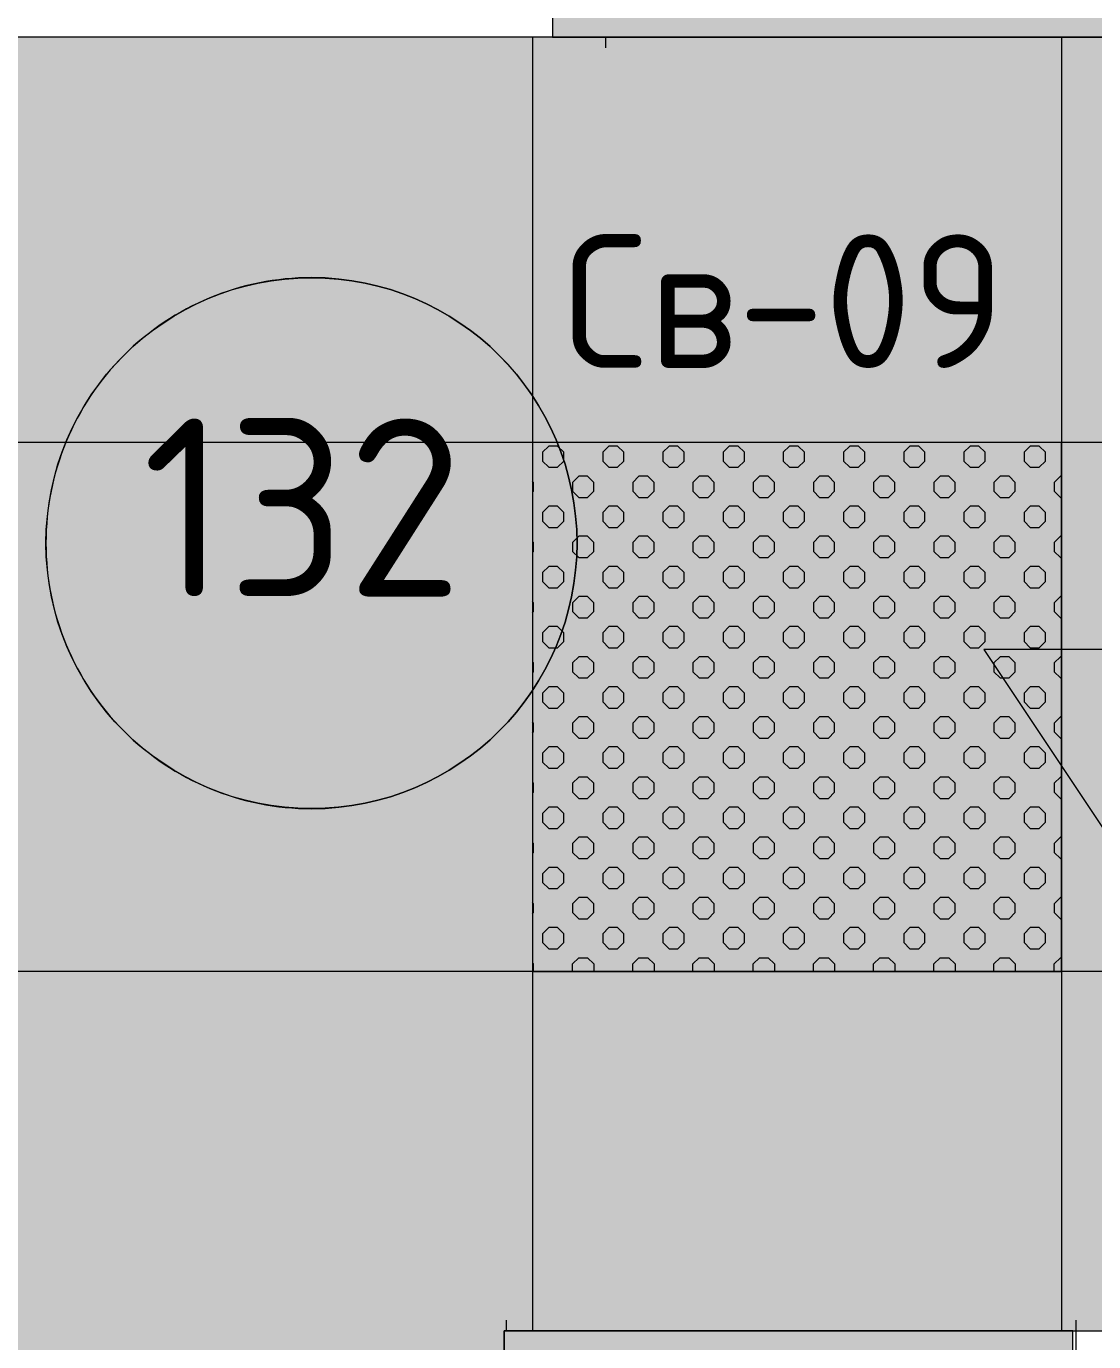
# Model space of a CAD drawing. Header units: millimetres. Extents: x -13069 to 207500, y -71366 to 56785.
# Drawn here: x 165938 to 167149, y 41478 to 42970 of the extents above; entities that cross this region are included whole.
import ezdxf

# ---------------------------------------------------------------- set-up
doc = ezdxf.new("R2010")
doc.units = ezdxf.units.MM
doc.layers.add('PDF _зоны-номер помещения', color=7, linetype='Continuous', true_color=0xffffff)
doc.layers.add('PDF _светильники', color=7, linetype='Continuous', true_color=0xffffff)
for name, color, linetype in [('PDF _Подложка без мебели', 7, 'Continuous'), ('PDF _Потолки - марка', 7, 'Continuous'), ('PDF _Текст', 7, 'Continuous')]:
    doc.layers.add(name, color=color, linetype=linetype)
doc.layers.add('PDF _Потолки', color=7, linetype='Continuous', lineweight=5, true_color=0x535353)
doc.styles.add('PDF GOST Common', font='GOST_Common.ttf')

msp = doc.modelspace()

# ---------------------------------------------------------------- hatches: boundary and pattern name
at = {"layer": 'PDF _Потолки', "true_color": 0xcae6ff, "transparency": 33554559}
msp.add_hatch(color=254, dxfattribs=at).paths.add_polyline_path([(164998.924, 42957.142), (171760.02, 42957.142), (171760.02, 41490.042), (166480.021, 41490.042), (166480.021, 39072.341), (166460.02, 39072.642), (166451.719, 38582.742), (167427.922, 38565.942), (167427.922, 34837.942), (165130.522, 34837.942), (165118.724, 38605.642), (165229.82, 38603.742), (165238.42, 39093.342), (164998.924, 39097.341)])

# ---------------------------------------------------------------- linework, layer by layer
at = {"layer": 'PDF _зоны-номер помещения', "color": 7, "lineweight": 13}
msp.add_lwpolyline([(166261.723, 42684.542, 0.41421723), (165960.52, 42383.341, 0.41421634), (166261.723, 42082.142, 0.41415851), (166562.822, 42383.341, 0.4141594)], format="xyb", close=True, dxfattribs=at)
at = {"layer": 'PDF _зоны-номер помещения', "color": 7, "lineweight": 0}
msp.add_circle((166261.673, 42383.33), 301.149, dxfattribs=at)
at = {"layer": 'PDF _Подложка без мебели', "lineweight": 18}
for points in [[(167241.221, 43107.142), (167241.221, 43123.042), (166535.02, 43123.042), (166535.02, 42957.142), (168934.22, 42957.142), (168934.22, 43107.142), (168849.223, 43107.142), (168849.223, 44937.142)], [(166595.024, 42957.142), (166595.024, 42945.143)], [(168159.123, 39078.942), (166645.921, 39104.542), (166645.921, 41324.142), (167125.022, 41324.142), (167125.022, 41490.042), (166480.021, 41490.042), (166480.021, 39072.341), (166480.021, 39062.342), (166630.021, 39062.342), (166630.021, 39069.842), (166630.021, 41340.042), (166639.024, 41340.042), (167125.022, 41340.042), (167129.124, 41340.042), (167129.124, 41502.043)], [(166482.92, 41490.042), (166482.92, 41502.043)]]:
    msp.add_lwpolyline(points, dxfattribs=at)
at = {"layer": 'PDF _Подложка без мебели', "lineweight": 0, "transparency": 33554559}
for points in [[(166535.02, 42982.142), (168934.22, 42982.142), (166535.02, 42957.142), (168934.22, 42957.142)], [(166480.021, 41490.042), (167125.022, 41490.042), (166480.021, 41465.042), (167125.022, 41465.042)]]:
    msp.add_solid(points, dxfattribs=at)
at = {"layer": 'PDF _Потолки', "color": 7, "lineweight": 13}
msp.add_lwpolyline([(164998.924, 42957.142), (164998.924, 39097.341), (165238.42, 39093.342), (165229.82, 38603.742), (165118.724, 38605.642), (165130.522, 34837.942), (167427.922, 34837.942), (167427.922, 38565.942), (166451.719, 38582.742), (166460.02, 39072.642), (166480.021, 39072.341), (166480.021, 41490.042), (171760.02, 41490.042), (171760.02, 42957.142)], close=True, dxfattribs=at)
for points in [[(166512.321, 42957.142), (166512.321, 41490.042)], [(167112.321, 42957.142), (167112.321, 41490.042)], [(171760.02, 42497.543), (164998.924, 42497.543)], [(171760.02, 41897.543), (164998.924, 41897.543)]]:
    msp.add_lwpolyline(points, dxfattribs=at)
at = {"layer": 'PDF _Потолки - марка', "lineweight": 13}
msp.add_lwpolyline([(167824.223, 42262.742), (167024.223, 42262.742), (167424.223, 41662.742)], close=True, dxfattribs=at)
at = {"layer": 'PDF _Потолки - марка', "color": 7, "lineweight": 0, "true_color": 0xffffff, "transparency": 33554559}
msp.add_solid([(167824.223, 42262.742), (167024.223, 42262.742), (167424.223, 41662.742)], dxfattribs=at)
at = {"layer": 'PDF _светильники', "color": 7, "lineweight": 13}
msp.add_lwpolyline([(166512.321, 41897.442), (167112.321, 41897.442), (167112.321, 42497.442), (166512.321, 42497.442)], close=True, dxfattribs=at)
at = {"layer": 'PDF _светильники', "lineweight": 20}
for points in [[(166547.721, 42486.442), (166540.721, 42493.542), (166530.723, 42493.542), (166523.625, 42486.442), (166523.625, 42476.441), (166530.723, 42469.442), (166540.721, 42469.442), (166547.721, 42476.441)], [(166616.02, 42486.442), (166608.921, 42493.542), (166598.924, 42493.542), (166591.923, 42486.442), (166591.923, 42476.441), (166598.924, 42469.442), (166608.921, 42469.442), (166616.02, 42476.441)], [(166684.324, 42486.442), (166677.22, 42493.542), (166667.222, 42493.542), (166660.221, 42486.442), (166660.221, 42476.441), (166667.222, 42469.442), (166677.22, 42469.442), (166684.324, 42476.441)], [(166752.623, 42486.442), (166745.524, 42493.542), (166735.52, 42493.542), (166728.422, 42486.442), (166728.422, 42476.441), (166735.52, 42469.442), (166745.524, 42469.442), (166752.623, 42476.441)], [(166820.921, 42486.442), (166813.822, 42493.542), (166803.819, 42493.542), (166796.72, 42486.442), (166796.72, 42476.441), (166803.819, 42469.442), (166813.822, 42469.442), (166820.921, 42476.441)], [(166889.219, 42486.442), (166882.121, 42493.542), (166872.123, 42493.542), (166865.025, 42486.442), (166865.025, 42476.441), (166872.123, 42469.442), (166882.121, 42469.442), (166889.219, 42476.441)], [(166957.42, 42486.442), (166950.419, 42493.542), (166940.422, 42493.542), (166933.323, 42486.442), (166933.323, 42476.441), (166940.422, 42469.442), (166950.419, 42469.442), (166957.42, 42476.441)], [(167025.724, 42486.442), (167018.724, 42493.542), (167008.72, 42493.542), (167001.622, 42486.442), (167001.622, 42476.441), (167008.72, 42469.442), (167018.724, 42469.442), (167025.724, 42476.441)], [(167094.023, 42486.442), (167086.924, 42493.542), (167076.921, 42493.542), (167069.92, 42486.442), (167069.92, 42476.441), (167076.921, 42469.442), (167086.924, 42469.442), (167094.023, 42476.441)], [(166581.919, 42452.342), (166574.821, 42459.442), (166564.823, 42459.442), (166557.719, 42452.342), (166557.719, 42442.343), (166564.823, 42435.243), (166574.821, 42435.243), (166581.919, 42442.343)], [(166650.224, 42452.342), (166643.119, 42459.442), (166633.122, 42459.442), (166626.023, 42452.342), (166626.023, 42442.343), (166633.122, 42435.243), (166643.119, 42435.243), (166650.224, 42442.343)], [(166718.425, 42452.342), (166711.424, 42459.442), (166701.42, 42459.442), (166694.322, 42452.342), (166694.322, 42442.343), (166701.42, 42435.243), (166711.424, 42435.243), (166718.425, 42442.343)], [(166786.723, 42452.342), (166779.722, 42459.442), (166769.725, 42459.442), (166762.62, 42452.342), (166762.62, 42442.343), (166769.725, 42435.243), (166779.722, 42435.243), (166786.723, 42442.343)], [(166855.021, 42452.342), (166847.923, 42459.442), (166837.919, 42459.442), (166830.925, 42452.342), (166830.925, 42442.343), (166837.919, 42435.243), (166847.923, 42435.243), (166855.021, 42442.343)], [(166923.32, 42452.342), (166916.221, 42459.442), (166906.224, 42459.442), (166899.223, 42452.342), (166899.223, 42442.343), (166906.224, 42435.243), (166916.221, 42435.243), (166923.32, 42442.343)], [(166991.624, 42452.342), (166984.52, 42459.442), (166974.522, 42459.442), (166967.424, 42452.342), (166967.424, 42442.343), (166974.522, 42435.243), (166984.52, 42435.243), (166991.624, 42442.343)], [(167059.922, 42452.342), (167052.824, 42459.442), (167042.82, 42459.442), (167035.722, 42452.342), (167035.722, 42442.343), (167042.82, 42435.243), (167052.824, 42435.243), (167059.922, 42442.343)], [(166547.721, 42418.243), (166540.721, 42425.242), (166530.723, 42425.242), (166523.625, 42418.243), (166523.625, 42408.242), (166530.723, 42401.142), (166540.721, 42401.142), (166547.721, 42408.242)], [(166616.02, 42418.243), (166608.921, 42425.242), (166598.924, 42425.242), (166591.923, 42418.243), (166591.923, 42408.242), (166598.924, 42401.142), (166608.921, 42401.142), (166616.02, 42408.242)], [(166684.324, 42418.243), (166677.22, 42425.242), (166667.222, 42425.242), (166660.221, 42418.243), (166660.221, 42408.242), (166667.222, 42401.142), (166677.22, 42401.142), (166684.324, 42408.242)], [(166752.623, 42418.243), (166745.524, 42425.242), (166735.52, 42425.242), (166728.422, 42418.243), (166728.422, 42408.242), (166735.52, 42401.142), (166745.524, 42401.142), (166752.623, 42408.242)], [(166820.921, 42418.243), (166813.822, 42425.242), (166803.819, 42425.242), (166796.72, 42418.243), (166796.72, 42408.242), (166803.819, 42401.142), (166813.822, 42401.142), (166820.921, 42408.242)], [(166889.219, 42418.243), (166882.121, 42425.242), (166872.123, 42425.242), (166865.025, 42418.243), (166865.025, 42408.242), (166872.123, 42401.142), (166882.121, 42401.142), (166889.219, 42408.242)], [(166957.42, 42418.243), (166950.419, 42425.242), (166940.422, 42425.242), (166933.323, 42418.243), (166933.323, 42408.242), (166940.422, 42401.142), (166950.419, 42401.142), (166957.42, 42408.242)], [(167025.724, 42418.243), (167018.724, 42425.242), (167008.72, 42425.242), (167001.622, 42418.243), (167001.622, 42408.242), (167008.72, 42401.142), (167018.724, 42401.142), (167025.724, 42408.242)], [(167094.023, 42418.243), (167086.924, 42425.242), (167076.921, 42425.242), (167069.92, 42418.243), (167069.92, 42408.242), (167076.921, 42401.142), (167086.924, 42401.142), (167094.023, 42408.242)], [(166581.919, 42384.042), (166574.821, 42391.142), (166564.823, 42391.142), (166557.719, 42384.042), (166557.719, 42374.043), (166564.823, 42366.943), (166574.821, 42366.943), (166581.919, 42374.043)], [(166650.224, 42384.042), (166643.119, 42391.142), (166633.122, 42391.142), (166626.023, 42384.042), (166626.023, 42374.043), (166633.122, 42366.943), (166643.119, 42366.943), (166650.224, 42374.043)], [(166718.425, 42384.042), (166711.424, 42391.142), (166701.42, 42391.142), (166694.322, 42384.042), (166694.322, 42374.043), (166701.42, 42366.943), (166711.424, 42366.943), (166718.425, 42374.043)], [(166786.723, 42384.042), (166779.722, 42391.142), (166769.725, 42391.142), (166762.62, 42384.042), (166762.62, 42374.043), (166769.725, 42366.943), (166779.722, 42366.943), (166786.723, 42374.043)], [(166855.021, 42384.042), (166847.923, 42391.142), (166837.919, 42391.142), (166830.925, 42384.042), (166830.925, 42374.043), (166837.919, 42366.943), (166847.923, 42366.943), (166855.021, 42374.043)], [(166923.32, 42384.042), (166916.221, 42391.142), (166906.224, 42391.142), (166899.223, 42384.042), (166899.223, 42374.043), (166906.224, 42366.943), (166916.221, 42366.943), (166923.32, 42374.043)], [(166991.624, 42384.042), (166984.52, 42391.142), (166974.522, 42391.142), (166967.424, 42384.042), (166967.424, 42374.043), (166974.522, 42366.943), (166984.52, 42366.943), (166991.624, 42374.043)], [(167059.922, 42384.042), (167052.824, 42391.142), (167042.82, 42391.142), (167035.722, 42384.042), (167035.722, 42374.043), (167042.82, 42366.943), (167052.824, 42366.943), (167059.922, 42374.043)], [(166547.721, 42349.941), (166540.721, 42356.942), (166530.723, 42356.942), (166523.625, 42349.941), (166523.625, 42339.942), (166530.723, 42332.842), (166540.721, 42332.842), (166547.721, 42339.942)], [(166616.02, 42349.941), (166608.921, 42356.942), (166598.924, 42356.942), (166591.923, 42349.941), (166591.923, 42339.942), (166598.924, 42332.842), (166608.921, 42332.842), (166616.02, 42339.942)], [(166684.324, 42349.941), (166677.22, 42356.942), (166667.222, 42356.942), (166660.221, 42349.941), (166660.221, 42339.942), (166667.222, 42332.842), (166677.22, 42332.842), (166684.324, 42339.942)], [(166752.623, 42349.941), (166745.524, 42356.942), (166735.52, 42356.942), (166728.422, 42349.941), (166728.422, 42339.942), (166735.52, 42332.842), (166745.524, 42332.842), (166752.623, 42339.942)], [(166820.921, 42349.941), (166813.822, 42356.942), (166803.819, 42356.942), (166796.72, 42349.941), (166796.72, 42339.942), (166803.819, 42332.842), (166813.822, 42332.842), (166820.921, 42339.942)], [(166889.219, 42349.941), (166882.121, 42356.942), (166872.123, 42356.942), (166865.025, 42349.941), (166865.025, 42339.942), (166872.123, 42332.842), (166882.121, 42332.842), (166889.219, 42339.942)], [(166957.42, 42349.941), (166950.419, 42356.942), (166940.422, 42356.942), (166933.323, 42349.941), (166933.323, 42339.942), (166940.422, 42332.842), (166950.419, 42332.842), (166957.42, 42339.942)], [(167025.724, 42349.941), (167018.724, 42356.942), (167008.72, 42356.942), (167001.622, 42349.941), (167001.622, 42339.942), (167008.72, 42332.842), (167018.724, 42332.842), (167025.724, 42339.942)], [(167094.023, 42349.941), (167086.924, 42356.942), (167076.921, 42356.942), (167069.92, 42349.941), (167069.92, 42339.942), (167076.921, 42332.842), (167086.924, 42332.842), (167094.023, 42339.942)], [(166581.919, 42315.742), (166574.821, 42322.842), (166564.823, 42322.842), (166557.719, 42315.742), (166557.719, 42305.743), (166564.823, 42298.742), (166574.821, 42298.742), (166581.919, 42305.743)], [(166650.224, 42315.742), (166643.119, 42322.842), (166633.122, 42322.842), (166626.023, 42315.742), (166626.023, 42305.743), (166633.122, 42298.742), (166643.119, 42298.742), (166650.224, 42305.743)], [(166718.425, 42315.742), (166711.424, 42322.842), (166701.42, 42322.842), (166694.322, 42315.742), (166694.322, 42305.743), (166701.42, 42298.742), (166711.424, 42298.742), (166718.425, 42305.743)], [(166786.723, 42315.742), (166779.722, 42322.842), (166769.725, 42322.842), (166762.62, 42315.742), (166762.62, 42305.743), (166769.725, 42298.742), (166779.722, 42298.742), (166786.723, 42305.743)], [(166855.021, 42315.742), (166847.923, 42322.842), (166837.919, 42322.842), (166830.925, 42315.742), (166830.925, 42305.743), (166837.919, 42298.742), (166847.923, 42298.742), (166855.021, 42305.743)], [(166923.32, 42315.742), (166916.221, 42322.842), (166906.224, 42322.842), (166899.223, 42315.742), (166899.223, 42305.743), (166906.224, 42298.742), (166916.221, 42298.742), (166923.32, 42305.743)], [(166991.624, 42315.742), (166984.52, 42322.842), (166974.522, 42322.842), (166967.424, 42315.742), (166967.424, 42305.743), (166974.522, 42298.742), (166984.52, 42298.742), (166991.624, 42305.743)], [(167059.922, 42315.742), (167052.824, 42322.842), (167042.82, 42322.842), (167035.722, 42315.742), (167035.722, 42305.743), (167042.82, 42298.742), (167052.824, 42298.742), (167059.922, 42305.743)], [(166547.721, 42281.642), (166540.721, 42288.742), (166530.723, 42288.742), (166523.625, 42281.642), (166523.625, 42271.643), (166530.723, 42264.543), (166540.721, 42264.543), (166547.721, 42271.643)], [(166616.02, 42281.642), (166608.921, 42288.742), (166598.924, 42288.742), (166591.923, 42281.642), (166591.923, 42271.643), (166598.924, 42264.543), (166608.921, 42264.543), (166616.02, 42271.643)], [(166684.324, 42281.642), (166677.22, 42288.742), (166667.222, 42288.742), (166660.221, 42281.642), (166660.221, 42271.643), (166667.222, 42264.543), (166677.22, 42264.543), (166684.324, 42271.643)], [(166752.623, 42281.642), (166745.524, 42288.742), (166735.52, 42288.742), (166728.422, 42281.642), (166728.422, 42271.643), (166735.52, 42264.543), (166745.524, 42264.543), (166752.623, 42271.643)], [(166820.921, 42281.642), (166813.822, 42288.742), (166803.819, 42288.742), (166796.72, 42281.642), (166796.72, 42271.643), (166803.819, 42264.543), (166813.822, 42264.543), (166820.921, 42271.643)], [(166889.219, 42281.642), (166882.121, 42288.742), (166872.123, 42288.742), (166865.025, 42281.642), (166865.025, 42271.643), (166872.123, 42264.543), (166882.121, 42264.543), (166889.219, 42271.643)], [(166957.42, 42281.642), (166950.419, 42288.742), (166940.422, 42288.742), (166933.323, 42281.642), (166933.323, 42271.643), (166940.422, 42264.543), (166950.419, 42264.543), (166957.42, 42271.643)], [(167025.724, 42281.642), (167018.724, 42288.742), (167008.72, 42288.742), (167001.622, 42281.642), (167001.622, 42271.643), (167008.72, 42264.543), (167018.724, 42264.543), (167025.724, 42271.643)], [(167094.023, 42281.642), (167086.924, 42288.742), (167076.921, 42288.742), (167069.92, 42281.642), (167069.92, 42271.643), (167076.921, 42264.543), (167086.924, 42264.543), (167094.023, 42271.643)], [(166581.919, 42247.442), (166574.821, 42254.542), (166564.823, 42254.542), (166557.719, 42247.442), (166557.719, 42237.441), (166564.823, 42230.442), (166574.821, 42230.442), (166581.919, 42237.441)], [(166650.224, 42247.442), (166643.119, 42254.542), (166633.122, 42254.542), (166626.023, 42247.442), (166626.023, 42237.441), (166633.122, 42230.442), (166643.119, 42230.442), (166650.224, 42237.441)], [(166718.425, 42247.442), (166711.424, 42254.542), (166701.42, 42254.542), (166694.322, 42247.442), (166694.322, 42237.441), (166701.42, 42230.442), (166711.424, 42230.442), (166718.425, 42237.441)], [(166786.723, 42247.442), (166779.722, 42254.542), (166769.725, 42254.542), (166762.62, 42247.442), (166762.62, 42237.441), (166769.725, 42230.442), (166779.722, 42230.442), (166786.723, 42237.441)], [(166855.021, 42247.442), (166847.923, 42254.542), (166837.919, 42254.542), (166830.925, 42247.442), (166830.925, 42237.441), (166837.919, 42230.442), (166847.923, 42230.442), (166855.021, 42237.441)], [(166923.32, 42247.442), (166916.221, 42254.542), (166906.224, 42254.542), (166899.223, 42247.442), (166899.223, 42237.441), (166906.224, 42230.442), (166916.221, 42230.442), (166923.32, 42237.441)], [(166991.624, 42247.442), (166984.52, 42254.542), (166974.522, 42254.542), (166967.424, 42247.442), (166967.424, 42237.441), (166974.522, 42230.442), (166984.52, 42230.442), (166991.624, 42237.441)], [(167059.922, 42247.442), (167052.824, 42254.542), (167042.82, 42254.542), (167035.722, 42247.442), (167035.722, 42237.441), (167042.82, 42230.442), (167052.824, 42230.442), (167059.922, 42237.441)], [(166547.721, 42213.342), (166540.721, 42220.442), (166530.723, 42220.442), (166523.625, 42213.342), (166523.625, 42203.343), (166530.723, 42196.243), (166540.721, 42196.243), (166547.721, 42203.343)], [(166616.02, 42213.342), (166608.921, 42220.442), (166598.924, 42220.442), (166591.923, 42213.342), (166591.923, 42203.343), (166598.924, 42196.243), (166608.921, 42196.243), (166616.02, 42203.343)], [(166684.324, 42213.342), (166677.22, 42220.442), (166667.222, 42220.442), (166660.221, 42213.342), (166660.221, 42203.343), (166667.222, 42196.243), (166677.22, 42196.243), (166684.324, 42203.343)], [(166752.623, 42213.342), (166745.524, 42220.442), (166735.52, 42220.442), (166728.422, 42213.342), (166728.422, 42203.343), (166735.52, 42196.243), (166745.524, 42196.243), (166752.623, 42203.343)], [(166820.921, 42213.342), (166813.822, 42220.442), (166803.819, 42220.442), (166796.72, 42213.342), (166796.72, 42203.343), (166803.819, 42196.243), (166813.822, 42196.243), (166820.921, 42203.343)], [(166889.219, 42213.342), (166882.121, 42220.442), (166872.123, 42220.442), (166865.025, 42213.342), (166865.025, 42203.343), (166872.123, 42196.243), (166882.121, 42196.243), (166889.219, 42203.343)], [(166957.42, 42213.342), (166950.419, 42220.442), (166940.422, 42220.442), (166933.323, 42213.342), (166933.323, 42203.343), (166940.422, 42196.243), (166950.419, 42196.243), (166957.42, 42203.343)], [(167025.724, 42213.342), (167018.724, 42220.442), (167008.72, 42220.442), (167001.622, 42213.342), (167001.622, 42203.343), (167008.72, 42196.243), (167018.724, 42196.243), (167025.724, 42203.343)], [(167094.023, 42213.342), (167086.924, 42220.442), (167076.921, 42220.442), (167069.92, 42213.342), (167069.92, 42203.343), (167076.921, 42196.243), (167086.924, 42196.243), (167094.023, 42203.343)], [(166581.919, 42179.241), (166574.821, 42186.242), (166564.823, 42186.242), (166557.719, 42179.241), (166557.719, 42169.242), (166564.823, 42162.142), (166574.821, 42162.142), (166581.919, 42169.242)], [(166650.224, 42179.241), (166643.119, 42186.242), (166633.122, 42186.242), (166626.023, 42179.241), (166626.023, 42169.242), (166633.122, 42162.142), (166643.119, 42162.142), (166650.224, 42169.242)], [(166718.425, 42179.241), (166711.424, 42186.242), (166701.42, 42186.242), (166694.322, 42179.241), (166694.322, 42169.242), (166701.42, 42162.142), (166711.424, 42162.142), (166718.425, 42169.242)], [(166786.723, 42179.241), (166779.722, 42186.242), (166769.725, 42186.242), (166762.62, 42179.241), (166762.62, 42169.242), (166769.725, 42162.142), (166779.722, 42162.142), (166786.723, 42169.242)], [(166855.021, 42179.241), (166847.923, 42186.242), (166837.919, 42186.242), (166830.925, 42179.241), (166830.925, 42169.242), (166837.919, 42162.142), (166847.923, 42162.142), (166855.021, 42169.242)], [(166923.32, 42179.241), (166916.221, 42186.242), (166906.224, 42186.242), (166899.223, 42179.241), (166899.223, 42169.242), (166906.224, 42162.142), (166916.221, 42162.142), (166923.32, 42169.242)], [(166991.624, 42179.241), (166984.52, 42186.242), (166974.522, 42186.242), (166967.424, 42179.241), (166967.424, 42169.242), (166974.522, 42162.142), (166984.52, 42162.142), (166991.624, 42169.242)], [(167059.922, 42179.241), (167052.824, 42186.242), (167042.82, 42186.242), (167035.722, 42179.241), (167035.722, 42169.242), (167042.82, 42162.142), (167052.824, 42162.142), (167059.922, 42169.242)], [(166547.721, 42145.042), (166540.721, 42152.142), (166530.723, 42152.142), (166523.625, 42145.042), (166523.625, 42135.043), (166530.723, 42127.943), (166540.721, 42127.943), (166547.721, 42135.043)], [(166616.02, 42145.042), (166608.921, 42152.142), (166598.924, 42152.142), (166591.923, 42145.042), (166591.923, 42135.043), (166598.924, 42127.943), (166608.921, 42127.943), (166616.02, 42135.043)], [(166684.324, 42145.042), (166677.22, 42152.142), (166667.222, 42152.142), (166660.221, 42145.042), (166660.221, 42135.043), (166667.222, 42127.943), (166677.22, 42127.943), (166684.324, 42135.043)], [(166752.623, 42145.042), (166745.524, 42152.142), (166735.52, 42152.142), (166728.422, 42145.042), (166728.422, 42135.043), (166735.52, 42127.943), (166745.524, 42127.943), (166752.623, 42135.043)], [(166820.921, 42145.042), (166813.822, 42152.142), (166803.819, 42152.142), (166796.72, 42145.042), (166796.72, 42135.043), (166803.819, 42127.943), (166813.822, 42127.943), (166820.921, 42135.043)], [(166889.219, 42145.042), (166882.121, 42152.142), (166872.123, 42152.142), (166865.025, 42145.042), (166865.025, 42135.043), (166872.123, 42127.943), (166882.121, 42127.943), (166889.219, 42135.043)], [(166957.42, 42145.042), (166950.419, 42152.142), (166940.422, 42152.142), (166933.323, 42145.042), (166933.323, 42135.043), (166940.422, 42127.943), (166950.419, 42127.943), (166957.42, 42135.043)], [(167025.724, 42145.042), (167018.724, 42152.142), (167008.72, 42152.142), (167001.622, 42145.042), (167001.622, 42135.043), (167008.72, 42127.943), (167018.724, 42127.943), (167025.724, 42135.043)], [(167094.023, 42145.042), (167086.924, 42152.142), (167076.921, 42152.142), (167069.92, 42145.042), (167069.92, 42135.043), (167076.921, 42127.943), (167086.924, 42127.943), (167094.023, 42135.043)], [(166581.919, 42110.942), (166574.821, 42117.942), (166564.823, 42117.942), (166557.719, 42110.942), (166557.719, 42100.942), (166564.823, 42093.843), (166574.821, 42093.843), (166581.919, 42100.942)], [(166650.224, 42110.942), (166643.119, 42117.942), (166633.122, 42117.942), (166626.023, 42110.942), (166626.023, 42100.942), (166633.122, 42093.843), (166643.119, 42093.843), (166650.224, 42100.942)], [(166718.425, 42110.942), (166711.424, 42117.942), (166701.42, 42117.942), (166694.322, 42110.942), (166694.322, 42100.942), (166701.42, 42093.843), (166711.424, 42093.843), (166718.425, 42100.942)], [(166786.723, 42110.942), (166779.722, 42117.942), (166769.725, 42117.942), (166762.62, 42110.942), (166762.62, 42100.942), (166769.725, 42093.843), (166779.722, 42093.843), (166786.723, 42100.942)], [(166855.021, 42110.942), (166847.923, 42117.942), (166837.919, 42117.942), (166830.925, 42110.942), (166830.925, 42100.942), (166837.919, 42093.843), (166847.923, 42093.843), (166855.021, 42100.942)], [(166923.32, 42110.942), (166916.221, 42117.942), (166906.224, 42117.942), (166899.223, 42110.942), (166899.223, 42100.942), (166906.224, 42093.843), (166916.221, 42093.843), (166923.32, 42100.942)], [(166991.624, 42110.942), (166984.52, 42117.942), (166974.522, 42117.942), (166967.424, 42110.942), (166967.424, 42100.942), (166974.522, 42093.843), (166984.52, 42093.843), (166991.624, 42100.942)], [(167059.922, 42110.942), (167052.824, 42117.942), (167042.82, 42117.942), (167035.722, 42110.942), (167035.722, 42100.942), (167042.82, 42093.843), (167052.824, 42093.843), (167059.922, 42100.942)], [(166547.721, 42076.742), (166540.721, 42083.842), (166530.723, 42083.842), (166523.625, 42076.742), (166523.625, 42066.741), (166530.723, 42059.742), (166540.721, 42059.742), (166547.721, 42066.741)], [(166616.02, 42076.742), (166608.921, 42083.842), (166598.924, 42083.842), (166591.923, 42076.742), (166591.923, 42066.741), (166598.924, 42059.742), (166608.921, 42059.742), (166616.02, 42066.741)], [(166684.324, 42076.742), (166677.22, 42083.842), (166667.222, 42083.842), (166660.221, 42076.742), (166660.221, 42066.741), (166667.222, 42059.742), (166677.22, 42059.742), (166684.324, 42066.741)], [(166752.623, 42076.742), (166745.524, 42083.842), (166735.52, 42083.842), (166728.422, 42076.742), (166728.422, 42066.741), (166735.52, 42059.742), (166745.524, 42059.742), (166752.623, 42066.741)], [(166820.921, 42076.742), (166813.822, 42083.842), (166803.819, 42083.842), (166796.72, 42076.742), (166796.72, 42066.741), (166803.819, 42059.742), (166813.822, 42059.742), (166820.921, 42066.741)], [(166889.219, 42076.742), (166882.121, 42083.842), (166872.123, 42083.842), (166865.025, 42076.742), (166865.025, 42066.741), (166872.123, 42059.742), (166882.121, 42059.742), (166889.219, 42066.741)], [(166957.42, 42076.742), (166950.419, 42083.842), (166940.422, 42083.842), (166933.323, 42076.742), (166933.323, 42066.741), (166940.422, 42059.742), (166950.419, 42059.742), (166957.42, 42066.741)], [(167025.724, 42076.742), (167018.724, 42083.842), (167008.72, 42083.842), (167001.622, 42076.742), (167001.622, 42066.741), (167008.72, 42059.742), (167018.724, 42059.742), (167025.724, 42066.741)], [(167094.023, 42076.742), (167086.924, 42083.842), (167076.921, 42083.842), (167069.92, 42076.742), (167069.92, 42066.741), (167076.921, 42059.742), (167086.924, 42059.742), (167094.023, 42066.741)], [(166581.919, 42042.642), (166574.821, 42049.742), (166564.823, 42049.742), (166557.719, 42042.642), (166557.719, 42032.643), (166564.823, 42025.543), (166574.821, 42025.543), (166581.919, 42032.643)], [(166650.224, 42042.642), (166643.119, 42049.742), (166633.122, 42049.742), (166626.023, 42042.642), (166626.023, 42032.643), (166633.122, 42025.543), (166643.119, 42025.543), (166650.224, 42032.643)], [(166718.425, 42042.642), (166711.424, 42049.742), (166701.42, 42049.742), (166694.322, 42042.642), (166694.322, 42032.643), (166701.42, 42025.543), (166711.424, 42025.543), (166718.425, 42032.643)], [(166786.723, 42042.642), (166779.722, 42049.742), (166769.725, 42049.742), (166762.62, 42042.642), (166762.62, 42032.643), (166769.725, 42025.543), (166779.722, 42025.543), (166786.723, 42032.643)], [(166855.021, 42042.642), (166847.923, 42049.742), (166837.919, 42049.742), (166830.925, 42042.642), (166830.925, 42032.643), (166837.919, 42025.543), (166847.923, 42025.543), (166855.021, 42032.643)], [(166923.32, 42042.642), (166916.221, 42049.742), (166906.224, 42049.742), (166899.223, 42042.642), (166899.223, 42032.643), (166906.224, 42025.543), (166916.221, 42025.543), (166923.32, 42032.643)], [(166991.624, 42042.642), (166984.52, 42049.742), (166974.522, 42049.742), (166967.424, 42042.642), (166967.424, 42032.643), (166974.522, 42025.543), (166984.52, 42025.543), (166991.624, 42032.643)], [(167059.922, 42042.642), (167052.824, 42049.742), (167042.82, 42049.742), (167035.722, 42042.642), (167035.722, 42032.643), (167042.82, 42025.543), (167052.824, 42025.543), (167059.922, 42032.643)], [(166547.721, 42008.442), (166540.721, 42015.542), (166530.723, 42015.542), (166523.625, 42008.442), (166523.625, 41998.442), (166530.723, 41991.442), (166540.721, 41991.442), (166547.721, 41998.442)], [(166616.02, 42008.442), (166608.921, 42015.542), (166598.924, 42015.542), (166591.923, 42008.442), (166591.923, 41998.442), (166598.924, 41991.442), (166608.921, 41991.442), (166616.02, 41998.442)], [(166684.324, 42008.442), (166677.22, 42015.542), (166667.222, 42015.542), (166660.221, 42008.442), (166660.221, 41998.442), (166667.222, 41991.442), (166677.22, 41991.442), (166684.324, 41998.442)], [(166752.623, 42008.442), (166745.524, 42015.542), (166735.52, 42015.542), (166728.422, 42008.442), (166728.422, 41998.442), (166735.52, 41991.442), (166745.524, 41991.442), (166752.623, 41998.442)], [(166820.921, 42008.442), (166813.822, 42015.542), (166803.819, 42015.542), (166796.72, 42008.442), (166796.72, 41998.442), (166803.819, 41991.442), (166813.822, 41991.442), (166820.921, 41998.442)], [(166889.219, 42008.442), (166882.121, 42015.542), (166872.123, 42015.542), (166865.025, 42008.442), (166865.025, 41998.442), (166872.123, 41991.442), (166882.121, 41991.442), (166889.219, 41998.442)], [(166957.42, 42008.442), (166950.419, 42015.542), (166940.422, 42015.542), (166933.323, 42008.442), (166933.323, 41998.442), (166940.422, 41991.442), (166950.419, 41991.442), (166957.42, 41998.442)], [(167025.724, 42008.442), (167018.724, 42015.542), (167008.72, 42015.542), (167001.622, 42008.442), (167001.622, 41998.442), (167008.72, 41991.442), (167018.724, 41991.442), (167025.724, 41998.442)], [(167094.023, 42008.442), (167086.924, 42015.542), (167076.921, 42015.542), (167069.92, 42008.442), (167069.92, 41998.442), (167076.921, 41991.442), (167086.924, 41991.442), (167094.023, 41998.442)], [(166581.919, 41974.342), (166574.821, 41981.442), (166564.823, 41981.442), (166557.719, 41974.342), (166557.719, 41964.343), (166564.823, 41957.243), (166574.821, 41957.243), (166581.919, 41964.343)], [(166650.224, 41974.342), (166643.119, 41981.442), (166633.122, 41981.442), (166626.023, 41974.342), (166626.023, 41964.343), (166633.122, 41957.243), (166643.119, 41957.243), (166650.224, 41964.343)], [(166718.425, 41974.342), (166711.424, 41981.442), (166701.42, 41981.442), (166694.322, 41974.342), (166694.322, 41964.343), (166701.42, 41957.243), (166711.424, 41957.243), (166718.425, 41964.343)], [(166786.723, 41974.342), (166779.722, 41981.442), (166769.725, 41981.442), (166762.62, 41974.342), (166762.62, 41964.343), (166769.725, 41957.243), (166779.722, 41957.243), (166786.723, 41964.343)], [(166855.021, 41974.342), (166847.923, 41981.442), (166837.919, 41981.442), (166830.925, 41974.342), (166830.925, 41964.343), (166837.919, 41957.243), (166847.923, 41957.243), (166855.021, 41964.343)], [(166923.32, 41974.342), (166916.221, 41981.442), (166906.224, 41981.442), (166899.223, 41974.342), (166899.223, 41964.343), (166906.224, 41957.243), (166916.221, 41957.243), (166923.32, 41964.343)], [(166991.624, 41974.342), (166984.52, 41981.442), (166974.522, 41981.442), (166967.424, 41974.342), (166967.424, 41964.343), (166974.522, 41957.243), (166984.52, 41957.243), (166991.624, 41964.343)], [(167059.922, 41974.342), (167052.824, 41981.442), (167042.82, 41981.442), (167035.722, 41974.342), (167035.722, 41964.343), (167042.82, 41957.243), (167052.824, 41957.243), (167059.922, 41964.343)], [(166547.721, 41940.241), (166540.721, 41947.242), (166530.723, 41947.242), (166523.625, 41940.241), (166523.625, 41930.242), (166530.723, 41923.142), (166540.721, 41923.142), (166547.721, 41930.242)], [(166616.02, 41940.241), (166608.921, 41947.242), (166598.924, 41947.242), (166591.923, 41940.241), (166591.923, 41930.242), (166598.924, 41923.142), (166608.921, 41923.142), (166616.02, 41930.242)], [(166684.324, 41940.241), (166677.22, 41947.242), (166667.222, 41947.242), (166660.221, 41940.241), (166660.221, 41930.242), (166667.222, 41923.142), (166677.22, 41923.142), (166684.324, 41930.242)], [(166752.623, 41940.241), (166745.524, 41947.242), (166735.52, 41947.242), (166728.422, 41940.241), (166728.422, 41930.242), (166735.52, 41923.142), (166745.524, 41923.142), (166752.623, 41930.242)], [(166820.921, 41940.241), (166813.822, 41947.242), (166803.819, 41947.242), (166796.72, 41940.241), (166796.72, 41930.242), (166803.819, 41923.142), (166813.822, 41923.142), (166820.921, 41930.242)], [(166889.219, 41940.241), (166882.121, 41947.242), (166872.123, 41947.242), (166865.025, 41940.241), (166865.025, 41930.242), (166872.123, 41923.142), (166882.121, 41923.142), (166889.219, 41930.242)], [(166957.42, 41940.241), (166950.419, 41947.242), (166940.422, 41947.242), (166933.323, 41940.241), (166933.323, 41930.242), (166940.422, 41923.142), (166950.419, 41923.142), (166957.42, 41930.242)], [(167025.724, 41940.241), (167018.724, 41947.242), (167008.72, 41947.242), (167001.622, 41940.241), (167001.622, 41930.242), (167008.72, 41923.142), (167018.724, 41923.142), (167025.724, 41930.242)], [(167094.023, 41940.241), (167086.924, 41947.242), (167076.921, 41947.242), (167069.92, 41940.241), (167069.92, 41930.242), (167076.921, 41923.142), (167086.924, 41923.142), (167094.023, 41930.242)]]:
    msp.add_lwpolyline(points, close=True, dxfattribs=at)
for points in [[(166512.321, 42441.043), (166513.621, 42442.343), (166513.621, 42452.342), (166512.321, 42453.642)], [(167112.321, 42459.442), (167111.125, 42459.442), (167104.02, 42452.342), (167104.02, 42442.343), (167111.125, 42435.243), (167112.321, 42435.243)], [(167112.321, 42391.142), (167111.125, 42391.142), (167104.02, 42384.042), (167104.02, 42374.043), (167111.125, 42366.943), (167112.321, 42366.943)], [(166512.321, 42372.743), (166513.621, 42374.043), (166513.621, 42384.042), (166512.321, 42385.342)], [(166512.321, 42304.443), (166513.621, 42305.743), (166513.621, 42315.742), (166512.321, 42317.042)], [(167112.321, 42322.842), (167111.125, 42322.842), (167104.02, 42315.742), (167104.02, 42305.743), (167111.125, 42298.742), (167112.321, 42298.742)], [(166512.321, 42236.141), (166513.621, 42237.441), (166513.621, 42247.442), (166512.321, 42248.843)], [(167112.321, 42254.542), (167111.125, 42254.542), (167104.02, 42247.442), (167104.02, 42237.441), (167111.125, 42230.442), (167112.321, 42230.442)], [(167112.321, 42186.242), (167111.125, 42186.242), (167104.02, 42179.241), (167104.02, 42169.242), (167111.125, 42162.142), (167112.321, 42162.142)], [(166512.321, 42167.842), (166513.621, 42169.242), (166513.621, 42179.241), (166512.321, 42180.541)], [(166512.321, 42099.642), (166513.621, 42100.942), (166513.621, 42110.942), (166512.321, 42112.242)], [(167112.321, 42117.942), (167111.125, 42117.942), (167104.02, 42110.942), (167104.02, 42100.942), (167111.125, 42093.843), (167112.321, 42093.843)], [(167112.321, 42049.742), (167111.125, 42049.742), (167104.02, 42042.642), (167104.02, 42032.643), (167111.125, 42025.543), (167112.321, 42025.543)], [(166512.321, 42031.343), (166513.621, 42032.643), (166513.621, 42042.642), (166512.321, 42043.942)], [(166512.321, 41963.043), (166513.621, 41964.343), (166513.621, 41974.342), (166512.321, 41975.642)], [(167112.321, 41981.442), (167111.125, 41981.442), (167104.02, 41974.342), (167104.02, 41964.343), (167111.125, 41957.243), (167112.321, 41957.243)], [(166557.719, 41897.442), (166557.719, 41906.042), (166564.823, 41913.142), (166574.821, 41913.142), (166581.919, 41906.042), (166581.919, 41897.442)], [(166626.023, 41897.442), (166626.023, 41906.042), (166633.122, 41913.142), (166643.119, 41913.142), (166650.224, 41906.042), (166650.224, 41897.442)], [(166694.322, 41897.442), (166694.322, 41906.042), (166701.42, 41913.142), (166711.424, 41913.142), (166718.425, 41906.042), (166718.425, 41897.442)], [(166762.62, 41897.442), (166762.62, 41906.042), (166769.725, 41913.142), (166779.722, 41913.142), (166786.723, 41906.042), (166786.723, 41897.442)], [(166830.925, 41897.442), (166830.925, 41906.042), (166837.919, 41913.142), (166847.923, 41913.142), (166855.021, 41906.042), (166855.021, 41897.442)], [(166899.223, 41897.442), (166899.223, 41906.042), (166906.224, 41913.142), (166916.221, 41913.142), (166923.32, 41906.042), (166923.32, 41897.442)], [(166967.424, 41897.442), (166967.424, 41906.042), (166974.522, 41913.142), (166984.52, 41913.142), (166991.624, 41906.042), (166991.624, 41897.442)], [(167035.722, 41897.442), (167035.722, 41906.042), (167042.82, 41913.142), (167052.824, 41913.142), (167059.922, 41906.042), (167059.922, 41897.442)], [(167104.02, 41897.442), (167104.02, 41906.042), (167111.125, 41913.142), (167112.321, 41913.142)], [(166513.621, 41897.442), (166513.621, 41906.042), (166512.321, 41907.342)]]:
    msp.add_lwpolyline(points, dxfattribs=at)
at = {"layer": 'PDF _светильники', "color": 53, "lineweight": 0, "true_color": 0xf7e046, "transparency": 33554559}
msp.add_solid([(166512.321, 41897.442), (167112.321, 41897.442), (166512.321, 42497.442), (167112.321, 42497.442)], dxfattribs=at)

# ---------------------------------------------------------------- texts
at = {"layer": 'PDF _Текст', "attachment_point": 4, "style": 'PDF GOST Common'}
for s, insert, char_height in [('Св-09', (166547.092, 42657.842), 151.5063), ('132', (166069.784, 42423.716), 202.0083)]:
    msp.add_mtext(s, dxfattribs=dict(at, insert=insert, char_height=char_height))

doc.saveas('drawing.dxf')
